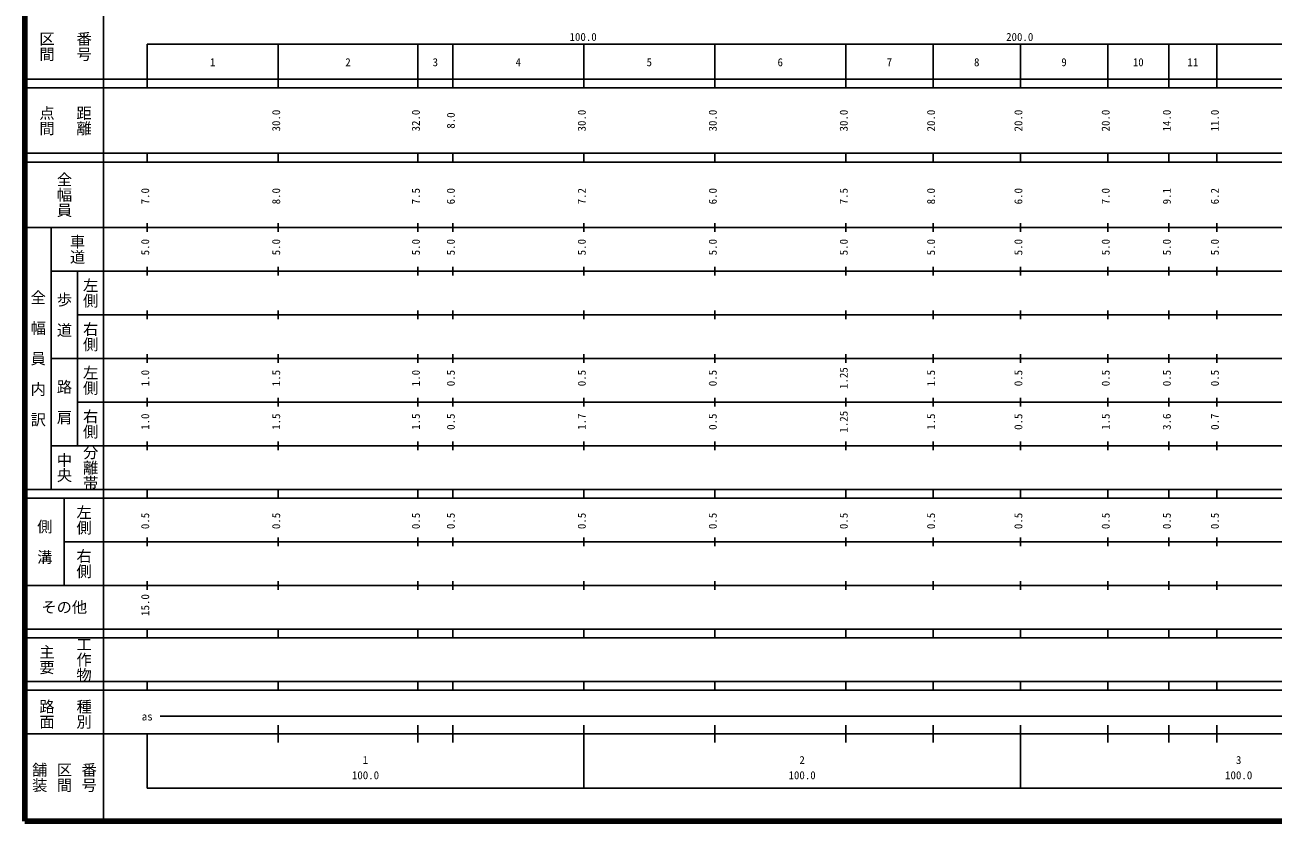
# Model space of a CAD drawing. Units: millimetres on the paper, enlarged 1000 times. Extents: x 40000 to 680000, y 20000 to 380000.
# Drawn here: x 40000 to 325871, y 20000 to 202409 of the extents above; entities that cross this region are included whole.
import ezdxf
from ezdxf.enums import TextEntityAlignment as Align

# ---------------------------------------------------------------- set-up
doc = ezdxf.new("R2010")
doc.units = ezdxf.units.MM
doc.header["$LTSCALE"] = 1000
doc.layers.add('M-TTL', color=2, linetype='Continuous', lineweight=140)
doc.layers.add('M-TTL-BAND', color=7, linetype='Continuous', lineweight=25)
doc.styles.add('@ＭＳ ゴシック', font='')
doc.styles.add('ＭＳ ゴシック', font='')
doc.styles.get('@ＭＳ ゴシック').set_extended_font_data('@MS Gothic')
doc.styles.get('ＭＳ ゴシック').set_extended_font_data('MS Gothic')

msp = doc.modelspace()

# ---------------------------------------------------------------- linework, layer by layer
at = {"layer": 'M-TTL'}
for p, q in [((40000, 380000), (40000, 20000)), ((40000, 20000), (680000, 20000))]:
    msp.add_line(p, q, dxfattribs=at)
at = {"layer": 'M-TTL-BAND'}
for p, q in [((58000, 370000), (58000, 20000)), ((68000, 198000), (579000, 198000)), ((68000, 198000), (68000, 188000)), ((98000, 188000), (98000, 198000)), ((130000, 188000), (130000, 198000)), ((138000, 188000), (138000, 198000)), ((168000, 188000), (168000, 198000)), ((198000, 188000), (198000, 198000)), ((228000, 188000), (228000, 198000)), ((248000, 188000), (248000, 198000)), ((268000, 188000), (268000, 198000)), ((288000, 188000), (288000, 198000)), ((302000, 188000), (302000, 198000)), ((313000, 188000), (313000, 198000)), ((40000, 190000), (579000, 190000)), ((40000, 188000), (579000, 188000)), ((40000, 173000), (579000, 173000)), ((68000, 171000), (68000, 173000)), ((98000, 171000), (98000, 173000)), ((130000, 171000), (130000, 173000)), ((138000, 171000), (138000, 173000)), ((168000, 171000), (168000, 173000)), ((198000, 171000), (198000, 173000)), ((228000, 171000), (228000, 173000)), ((248000, 171000), (248000, 173000)), ((268000, 171000), (268000, 173000)), ((288000, 171000), (288000, 173000)), ((302000, 171000), (302000, 173000)), ((313000, 171000), (313000, 173000)), ((40000, 171000), (579000, 171000)), ((40000, 156000), (579000, 156000)), ((46000, 96000), (46000, 156000)), ((68000, 155000), (68000, 157000)), ((98000, 155000), (98000, 157000)), ((130000, 155000), (130000, 157000)), ((138000, 155000), (138000, 157000)), ((168000, 155000), (168000, 157000)), ((198000, 155000), (198000, 157000)), ((228000, 155000), (228000, 157000)), ((248000, 155000), (248000, 157000)), ((268000, 155000), (268000, 157000)), ((288000, 155000), (288000, 157000)), ((302000, 155000), (302000, 157000)), ((313000, 155000), (313000, 157000)), ((46000, 146000), (579000, 146000)), ((52000, 146000), (52000, 106000)), ((68000, 145000), (68000, 147000)), ((98000, 145000), (98000, 147000)), ((130000, 145000), (130000, 147000)), ((138000, 145000), (138000, 147000)), ((168000, 145000), (168000, 147000)), ((198000, 145000), (198000, 147000)), ((228000, 145000), (228000, 147000)), ((248000, 145000), (248000, 147000)), ((268000, 145000), (268000, 147000)), ((288000, 145000), (288000, 147000)), ((302000, 145000), (302000, 147000)), ((313000, 145000), (313000, 147000)), ((52000, 136000), (579000, 136000)), ((68000, 135000), (68000, 137000)), ((98000, 135000), (98000, 137000)), ((130000, 135000), (130000, 137000)), ((138000, 135000), (138000, 137000)), ((168000, 135000), (168000, 137000)), ((198000, 135000), (198000, 137000)), ((228000, 135000), (228000, 137000)), ((248000, 135000), (248000, 137000)), ((268000, 135000), (268000, 137000)), ((288000, 135000), (288000, 137000)), ((302000, 135000), (302000, 137000)), ((313000, 135000), (313000, 137000)), ((46000, 126000), (579000, 126000)), ((68000, 125000), (68000, 127000)), ((98000, 125000), (98000, 127000)), ((130000, 125000), (130000, 127000)), ((138000, 125000), (138000, 127000)), ((168000, 125000), (168000, 127000)), ((198000, 125000), (198000, 127000)), ((228000, 125000), (228000, 127000)), ((248000, 125000), (248000, 127000)), ((268000, 125000), (268000, 127000)), ((288000, 125000), (288000, 127000)), ((302000, 125000), (302000, 127000)), ((313000, 125000), (313000, 127000)), ((52000, 116000), (579000, 116000)), ((68000, 115000), (68000, 117000)), ((98000, 115000), (98000, 117000)), ((130000, 115000), (130000, 117000)), ((138000, 115000), (138000, 117000)), ((168000, 115000), (168000, 117000)), ((198000, 115000), (198000, 117000)), ((228000, 115000), (228000, 117000)), ((248000, 115000), (248000, 117000)), ((268000, 115000), (268000, 117000)), ((288000, 115000), (288000, 117000)), ((302000, 115000), (302000, 117000)), ((313000, 115000), (313000, 117000)), ((46000, 106000), (579000, 106000)), ((68000, 105000), (68000, 107000)), ((98000, 105000), (98000, 107000)), ((130000, 105000), (130000, 107000)), ((138000, 105000), (138000, 107000)), ((168000, 105000), (168000, 107000)), ((198000, 105000), (198000, 107000)), ((228000, 105000), (228000, 107000)), ((248000, 105000), (248000, 107000)), ((268000, 105000), (268000, 107000)), ((288000, 105000), (288000, 107000)), ((302000, 105000), (302000, 107000)), ((313000, 105000), (313000, 107000)), ((40000, 96000), (579000, 96000)), ((68000, 94000), (68000, 96000)), ((98000, 94000), (98000, 96000)), ((130000, 94000), (130000, 96000)), ((138000, 94000), (138000, 96000)), ((168000, 94000), (168000, 96000)), ((198000, 94000), (198000, 96000)), ((228000, 94000), (228000, 96000)), ((248000, 94000), (248000, 96000)), ((268000, 94000), (268000, 96000)), ((288000, 94000), (288000, 96000)), ((302000, 94000), (302000, 96000)), ((313000, 94000), (313000, 96000)), ((40000, 94000), (579000, 94000)), ((49000, 94000), (49000, 74000)), ((49000, 84000), (579000, 84000)), ((68000, 83000), (68000, 85000)), ((98000, 83000), (98000, 85000)), ((130000, 83000), (130000, 85000)), ((138000, 83000), (138000, 85000)), ((168000, 83000), (168000, 85000)), ((198000, 83000), (198000, 85000)), ((228000, 83000), (228000, 85000)), ((248000, 83000), (248000, 85000)), ((268000, 83000), (268000, 85000)), ((288000, 83000), (288000, 85000)), ((302000, 83000), (302000, 85000)), ((313000, 83000), (313000, 85000)), ((68000, 73000), (68000, 75000)), ((98000, 73000), (98000, 75000)), ((130000, 73000), (130000, 75000)), ((138000, 73000), (138000, 75000)), ((168000, 73000), (168000, 75000)), ((198000, 73000), (198000, 75000)), ((228000, 73000), (228000, 75000)), ((248000, 73000), (248000, 75000)), ((268000, 73000), (268000, 75000)), ((288000, 73000), (288000, 75000)), ((302000, 73000), (302000, 75000)), ((313000, 73000), (313000, 75000)), ((40000, 74000), (579000, 74000)), ((40000, 64000), (579000, 64000)), ((68000, 62000), (68000, 64000)), ((98000, 62000), (98000, 64000)), ((130000, 62000), (130000, 64000)), ((138000, 62000), (138000, 64000)), ((168000, 62000), (168000, 64000)), ((198000, 62000), (198000, 64000)), ((228000, 62000), (228000, 64000)), ((248000, 62000), (248000, 64000)), ((268000, 62000), (268000, 64000)), ((288000, 62000), (288000, 64000)), ((302000, 62000), (302000, 64000)), ((313000, 62000), (313000, 64000)), ((40000, 62000), (579000, 62000)), ((40000, 52000), (579000, 52000)), ((68000, 50000), (68000, 52000)), ((98000, 50000), (98000, 52000)), ((130000, 50000), (130000, 52000)), ((138000, 50000), (138000, 52000)), ((168000, 50000), (168000, 52000)), ((198000, 50000), (198000, 52000)), ((228000, 50000), (228000, 52000)), ((248000, 50000), (248000, 52000)), ((268000, 50000), (268000, 52000)), ((288000, 50000), (288000, 52000)), ((302000, 50000), (302000, 52000)), ((313000, 50000), (313000, 52000)), ((40000, 50000), (579000, 50000)), ((71000, 44000), (490500, 44000)), ((98000, 38000), (98000, 42000)), ((130000, 38000), (130000, 42000)), ((138000, 38000), (138000, 42000)), ((168000, 27500), (168000, 42000)), ((198000, 38000), (198000, 42000)), ((228000, 38000), (228000, 42000)), ((248000, 38000), (248000, 42000)), ((268000, 27500), (268000, 42000)), ((288000, 38000), (288000, 42000)), ((302000, 38000), (302000, 42000)), ((313000, 38000), (313000, 42000)), ((40000, 40000), (579000, 40000)), ((68000, 40000), (68000, 27500)), ((68000, 27500), (579000, 27500))]:
    msp.add_line(p, q, dxfattribs=at)

# ---------------------------------------------------------------- texts
at = {"layer": 'M-TTL-BAND', "style": '@ＭＳ ゴシック'}
for s, p in [('区間', (45000, 197500)), ('番号', (53500, 197500)), ('点間', (45000, 180500)), ('距離', (53500, 180500)), ('全幅員', (49000, 163500)), ('車道', (52000, 151000)), ('左側', (55000, 141000)), ('全\u3000幅\u3000員\u3000内\u3000訳', (43000, 126000)), ('歩\u3000道', (49000, 136000)), ('右側', (55000, 131000)), ('左側', (55000, 121000)), ('路\u3000肩', (49000, 116000)), ('右側', (55000, 111000)), ('分離帯', (55000, 101000)), ('中央', (49000, 101000)), ('左側', (53500, 89000)), ('側\u3000溝', (44500, 84000)), ('右側', (53500, 79000)), ('主要', (45000, 57000)), ('工作物', (53500, 57000)), ('路面', (45000, 44500)), ('種別', (53500, 44500)), ('舗装', (43333, 30000)), ('区間', (49000, 30000)), ('番号', (54667, 30000))]:
    msp.add_text(s, height=2566, rotation=270, dxfattribs=at).set_placement(p, align=Align.MIDDLE_CENTER)
at = {"layer": 'M-TTL-BAND', "style": 'ＭＳ ゴシック'}
for s, p in [('100.0', (167844, 198195)), ('200.0', (267844, 198195)), ('1', (83000, 192405)), ('2', (114000, 192405)), ('3', (134000, 192405)), ('4', (153000, 192405)), ('5', (183000, 192405)), ('6', (213000, 192405)), ('7', (238000, 192405)), ('8', (258000, 192405)), ('9', (278000, 192405)), ('10', (295000, 192405)), ('11', (307500, 192405)), ('as', (68000, 42500)), ('1', (118000, 32523)), ('2', (218000, 32523)), ('3', (318000, 32523)), ('100.0', (118000, 29033)), ('100.0', (218000, 29033)), ('100.0', (318000, 29033))]:
    msp.add_text(s, height=1833, dxfattribs=at).set_placement(p, align=Align.BOTTOM_CENTER)
for s, p in [('30.0', (99000, 180500)), ('32.0', (131000, 180500)), ('8.0', (139000, 180500)), ('30.0', (169000, 180500)), ('30.0', (199000, 180500)), ('30.0', (229000, 180500)), ('20.0', (249000, 180500)), ('20.0', (269000, 180500)), ('20.0', (289000, 180500)), ('14.0', (303000, 180500)), ('11.0', (314000, 180500)), ('7.0', (69000, 163174)), ('8.0', (99000, 163174)), ('7.5', (131000, 163174)), ('6.0', (139000, 163174)), ('7.2', (169000, 163174)), ('6.0', (199000, 163174)), ('7.5', (229000, 163174)), ('8.0', (249000, 163174)), ('6.0', (269000, 163174)), ('7.0', (289000, 163174)), ('9.1', (303000, 163174)), ('6.2', (314000, 163174)), ('5.0', (69000, 151500)), ('5.0', (99000, 151500)), ('5.0', (131000, 151500)), ('5.0', (139000, 151500)), ('5.0', (169000, 151500)), ('5.0', (199000, 151500)), ('5.0', (229000, 151500)), ('5.0', (249000, 151500)), ('5.0', (269000, 151500)), ('5.0', (289000, 151500)), ('5.0', (303000, 151500)), ('5.0', (314000, 151500)), ('1.0', (69000, 121500)), ('1.5', (99000, 121500)), ('1.0', (131000, 121500)), ('0.5', (139000, 121500)), ('0.5', (169000, 121500)), ('0.5', (199000, 121500)), ('1.25', (229000, 121500)), ('1.5', (249000, 121500)), ('0.5', (269000, 121500)), ('0.5', (289000, 121500)), ('0.5', (303000, 121500)), ('0.5', (314000, 121500)), ('1.0', (69000, 111500)), ('1.5', (99000, 111500)), ('1.5', (131000, 111500)), ('0.5', (139000, 111500)), ('1.7', (169000, 111500)), ('0.5', (199000, 111500)), ('1.25', (229000, 111500)), ('1.5', (249000, 111500)), ('0.5', (269000, 111500)), ('1.5', (289000, 111500)), ('3.6', (303000, 111500)), ('0.7', (314000, 111500)), ('0.5', (69000, 88764)), ('0.5', (99000, 88764)), ('0.5', (131000, 88764)), ('0.5', (139000, 88764)), ('0.5', (169000, 88764)), ('0.5', (199000, 88764)), ('0.5', (229000, 88764)), ('0.5', (249000, 88764)), ('0.5', (269000, 88764)), ('0.5', (289000, 88764)), ('0.5', (303000, 88764)), ('0.5', (314000, 88764)), ('15.0', (69000, 69500))]:
    msp.add_text(s, height=1833, rotation=90, dxfattribs=at).set_placement(p, align=Align.BOTTOM_CENTER)
msp.add_text('その他', height=2566, dxfattribs=at).set_placement((49000, 69000), align=Align.MIDDLE_CENTER)

doc.saveas('drawing.dxf')
